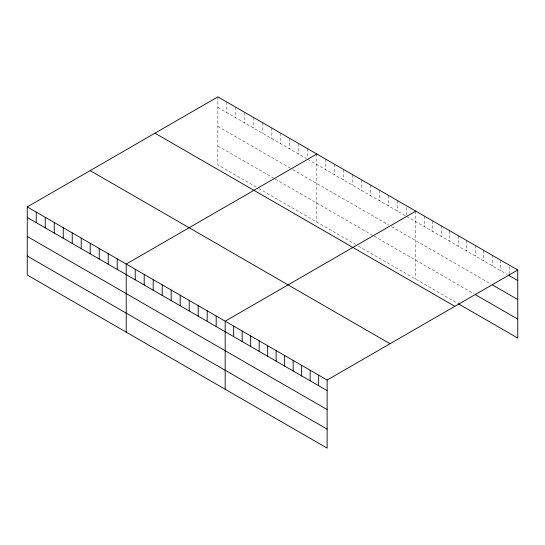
<?xml version="1.0" encoding="UTF-8"?>
<svg xmlns="http://www.w3.org/2000/svg" width="545" height="545" viewBox="0 0 545 545"><rect width="100%" height="100%" fill="white"/><g stroke="black" fill="none" stroke-linecap="round" stroke-linejoin="round"><path stroke-width="0.41" stroke-dasharray="2.73 2.04" d="M217.864 96.867L217.864 164.944L258.003 188.12M217.864 107.42L306.447 158.561M307.83 159.358L405.405 215.697M406.795 216.494L507.129 274.428M217.864 126.406L291.916 169.154M292.604 169.556L388.796 225.092M391.569 226.686L490.841 284.006M217.864 145.958L274.612 178.726M275.307 179.121L373.577 235.862M374.265 236.258L473.85 293.755M258.691 188.516L355.578 244.453M358.351 246.054L457.562 303.333M509.255 266.723L509.255 273.215M500.76 260.197L500.76 270.749M492.258 255.292L492.258 265.837M483.762 250.387L483.762 260.932M475.267 245.482L475.267 256.027M466.772 240.57L466.772 251.122M458.27 235.665L458.27 246.217M449.775 230.76L449.775 241.312M441.28 225.855L441.28 236.407M432.784 220.95L432.784 231.502M424.282 216.045L424.282 226.597M415.787 211.14L415.787 279.217M406.795 207.57L406.795 214.873M397.796 200.751L397.796 211.303M388.796 195.56L388.796 206.105M379.804 190.362L379.804 200.914M370.804 185.171L370.804 195.723M361.812 179.973L361.812 190.525M352.813 174.781L352.813 185.334M343.813 169.584L343.813 180.136M334.821 164.392L334.821 174.945M325.821 159.201L325.821 169.747M316.829 154.003L316.829 222.081M307.83 148.812L307.83 157.737M298.83 143.614L298.83 154.167M289.838 138.423L289.838 148.976M280.839 133.225L280.839 143.778M271.846 128.034L271.846 138.587M262.847 122.836L262.847 133.389M253.847 117.645L253.847 128.198M244.855 112.454L244.855 123M235.856 107.256L235.856 117.809M226.863 102.065L226.863 112.611"/><path stroke-width="0.82" d="M27.25 206.916L327.136 380.056L327.136 448.133L27.25 274.993L27.25 206.916L217.864 96.867L517.75 270.007L517.75 338.084L458.27 303.742M316.829 154.003L126.215 264.053L126.215 332.13M415.787 211.14L225.174 321.189L225.174 389.266M327.136 380.056L517.75 270.007M517.75 280.559L509.255 275.654L509.255 274.026M492.258 284.824L517.75 299.539M475.267 294.572L517.75 319.097M154.964 133.184L454.85 306.324M90.15 170.605L390.036 343.738M27.25 217.469L327.136 390.608M27.25 236.455L327.136 409.588M27.25 256.014L327.136 429.147M318.641 375.151L318.641 385.703M310.146 370.246L310.146 380.798M301.644 365.341L301.644 375.893M293.149 360.436L293.149 370.981M284.654 355.531L284.654 366.077M276.158 350.626L276.158 361.171M267.656 345.714L267.656 356.267M259.161 340.809L259.161 351.361M250.666 335.904L250.666 346.457M242.171 330.999L242.171 341.552M233.669 326.094L233.669 336.647M216.181 315.998L216.181 326.544M207.182 310.8L207.182 321.352M198.182 305.609L198.182 316.161M189.19 300.411L189.19 310.963M180.191 295.22L180.191 305.772M171.198 290.022L171.198 300.574M162.199 284.831L162.199 295.383M153.2 279.639L153.2 290.185M144.207 274.442L144.207 284.994M135.208 269.25L135.208 279.796M117.216 258.861L117.216 269.414M108.217 253.663L108.217 264.216M99.224 248.472L99.224 259.025M90.225 243.274L90.225 253.827M81.232 238.083L81.232 248.636M72.233 232.892L72.233 243.438M63.234 227.694L63.234 238.247M54.241 222.503L54.241 233.049M45.242 217.305L45.242 227.858M36.249 212.114L36.249 222.667"/></g></svg>
